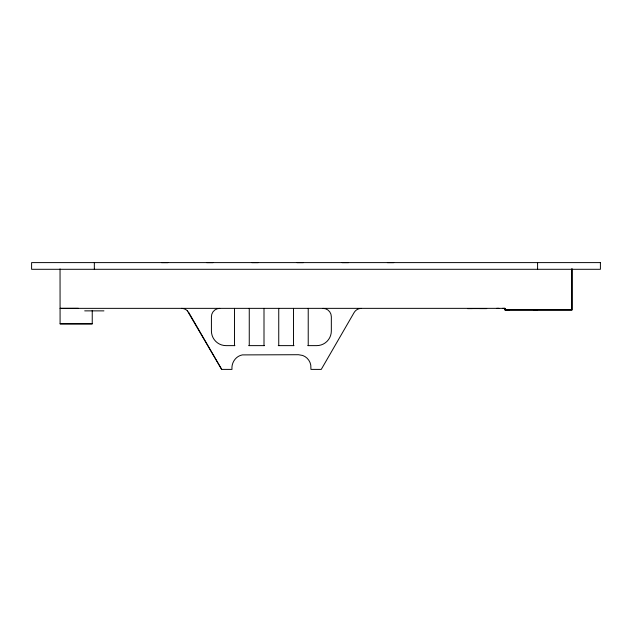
<?xml version="1.0" encoding="UTF-8"?>
<svg xmlns="http://www.w3.org/2000/svg" width="632" height="632" viewBox="0 0 632 632"><rect width="100%" height="100%" fill="white"/><g stroke="black" fill="none" stroke-linecap="round" stroke-linejoin="round"><path stroke-width="0.95" d="M504.755 308.353L505.039 309.901L571.96 309.901L571.96 268.877L571.96 310.028L505.047 310.036L505.047 308.361L502.59 308.353M161.516 262.643L167.883 262.643M206.688 262.643L213.055 262.643M251.86 262.643L258.219 262.643M297.024 262.643L303.392 262.643M342.196 262.643L348.564 262.643M387.369 262.643L393.728 262.643M78.423 308.313L60.04 308.361L505.047 308.353M496.681 308.353L498.846 308.345M472.278 308.574L467.467 308.574L486.703 308.574L479.577 308.566M533.408 310.012L537.224 310.012M84.696 310.865L103.932 310.873M60.04 268.908L60.087 323.837L92.24 323.837L92.24 310.391M60.087 323.837L92.24 323.837M234.922 345.625L226.058 345.625A14.639 14.639 0 0 1 211.42 330.986L211.42 316.735A8.366 8.366 0 0 1 219.778 308.369M248.716 345.625L264.476 345.625M278.27 345.625L294.038 345.625M307.831 345.625L316.695 345.625A14.639 14.639 0 0 0 331.334 330.986L331.334 316.735A8.366 8.366 0 0 0 322.968 308.369M187.349 310.81L221.674 369.396L231.983 369.396C231.288 362.776 235.657 356.116 242.356 354.9L298.494 354.718L302.696 355.468A12.553 12.553 0 0 1 310.77 365.083L310.952 369.396L321.261 369.396L354.102 312.571A8.366 8.366 0 0 1 361.346 308.392M188.486 312.058L221.674 369.396M537.587 262.604L537.587 269.295M308.226 308.369L308.226 345.625M293.485 308.369L293.485 345.625M278.744 308.369L278.744 345.625M264.002 308.369L264.002 345.625M249.261 308.369L249.261 345.625M234.519 308.369L234.519 345.625M94.334 262.604L94.334 269.295M181.424 308.369A8.366 8.366 0 0 1 187.341 310.818M505.324 310.02L509.408 309.949L505.324 310.02M600.4 262.604L31.6 262.604L31.6 269.295L600.4 269.295L600.4 262.604"/></g></svg>
